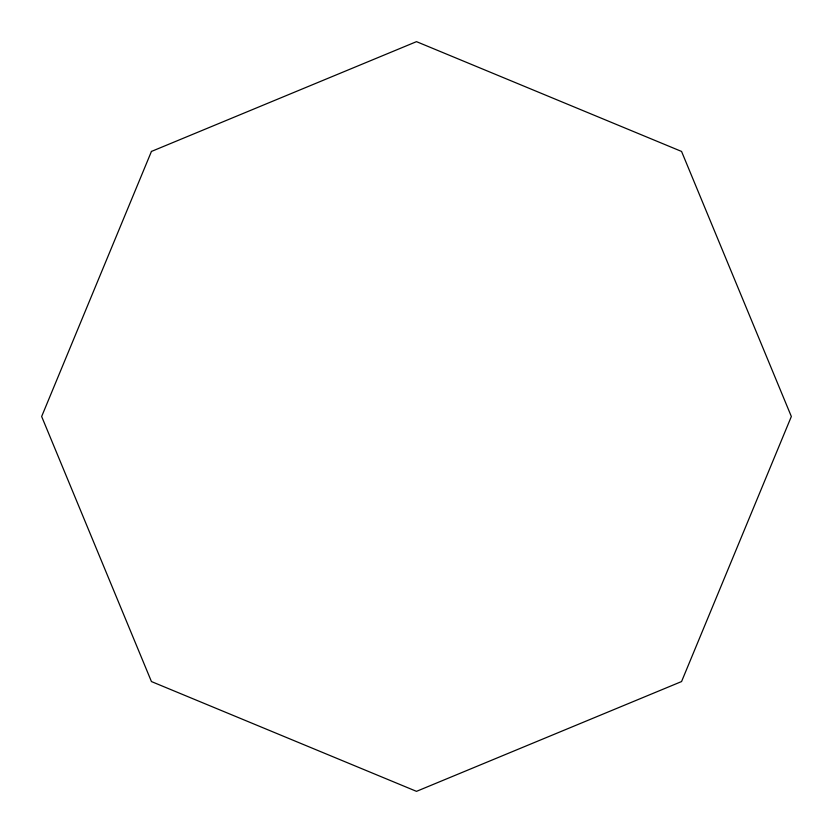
<?xml version="1.0" encoding="UTF-8"?>
<svg xmlns="http://www.w3.org/2000/svg" width="833" height="833" viewBox="0 0 833 833"><rect width="100%" height="100%" fill="white"/><g stroke="black" fill="none" stroke-linecap="round" stroke-linejoin="round"><path stroke-width="1.25" d="M151.439 151.439L41.65 416.5L151.439 681.561L416.5 791.35L681.561 681.561L791.35 416.5L681.561 151.439L416.5 41.65L151.439 151.439"/></g></svg>
